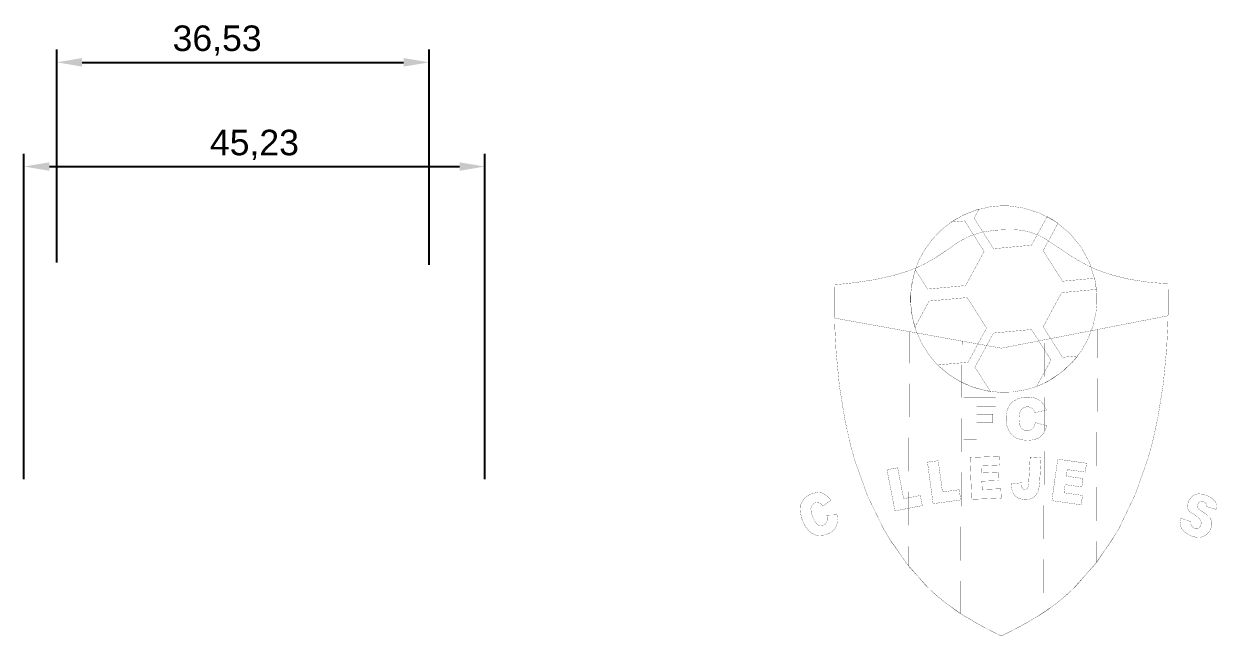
# Model space of a CAD drawing. Header units: millimetres. Extents: x -38 to 352, y -154 to 54.
# Drawn here: x -37.7 to 79.4, y -5.6 to 54.4 of the extents above; entities that cross this region are included whole.
import ezdxf

# ---------------------------------------------------------------- set-up
doc = ezdxf.new("R2010")
doc.units = ezdxf.units.MM
doc.styles.get("Standard").update_dxf_attribs({"font": 'arial.ttf'})
doc.dimstyles.new('ISO-25', dxfattribs={"dimtxt": 2.5, "dimasz": 2.5, "dimexe": 1.25, "dimexo": 0.625, "dimtad": 1, "dimtxsty": 'Standard', "dimcen": 2.5, "dimadec": 0, "dimazin": 0, "dimtfac": 1, "dimtmove": 0, "dimatfit": 3, "dimfxl": 1, "dimarcsym": 0})

# ---------------------------------------------------------------- blocks, each defined once
blk = doc.blocks.new('*D1')
at = {"color": 0, "lineweight": -2, "transparency": 16777216}
for p, q in [((-34.49, 31.03), (-34.49, 51.91)), ((2.05, 30.82), (2.05, 51.91)), ((-31.99, 50.66), (-0.45, 50.66))]:
    blk.add_line(p, q, dxfattribs=at)
at = {"color": 0, "transparency": 16777216}
for points in [[(-31.99, 51.08), (-31.99, 50.24), (-34.49, 50.66)], [(-0.45, 51.08), (-0.45, 50.24), (2.05, 50.66)]]:
    blk.add_solid(points, dxfattribs=at)
at = {"layer": 'Defpoints', "color": 0, "transparency": 16777216}
for p in [(2.05, 50.66), (-34.49, 30.41), (2.05, 30.19)]:
    blk.add_point(p, dxfattribs=at)
at = {"color": 0, "transparency": 16777216, "insert": (-18.75, 52.79), "char_height": 2.5, "attachment_point": 5}
blk.add_mtext('36,53', dxfattribs=at)
blk = doc.blocks.new('*D2')
at = {"color": 0, "lineweight": -2, "transparency": 16777216}
for p, q in [((-37.71, 9.82), (-37.71, 41.7)), ((7.53, 9.82), (7.53, 41.7)), ((-35.21, 40.45), (5.03, 40.45))]:
    blk.add_line(p, q, dxfattribs=at)
at = {"color": 0, "transparency": 16777216}
for points in [[(-35.21, 40.86), (-35.21, 40.03), (-37.71, 40.45)], [(5.03, 40.86), (5.03, 40.03), (7.53, 40.45)]]:
    blk.add_solid(points, dxfattribs=at)
at = {"layer": 'Defpoints', "color": 0, "transparency": 16777216}
for p in [(7.53, 40.45), (-37.71, 9.2), (7.53, 9.2)]:
    blk.add_point(p, dxfattribs=at)
at = {"color": 0, "transparency": 16777216, "insert": (-15.09, 42.57), "char_height": 2.5, "attachment_point": 5}
blk.add_mtext('45,23', dxfattribs=at)

msp = doc.modelspace()

# ---------------------------------------------------------------- linework, layer by layer
at = {"color": 0}
for points in [[(58.425, 36.594, 0.0203, 0.0203, 0), (58.885, 36.594, 0.0203, 0.0203, 0), (60.266, 36.409, 0.0203, 0.0203, 0), (61.982, 35.876, 0.0203, 0.0203, 0), (63.535, 35.033, 0.0203, 0.0203, 0), (64.888, 33.917, 0.0203, 0.0203, 0), (66.004, 32.564, 0.0203, 0.0203, 0), (66.846, 31.012, 0.0203, 0.0203, 0), (67.379, 29.296, 0.0203, 0.0203, 0), (67.565, 27.915, 0.0203, 0.0203, 0), (67.565, 27.454, 0.0203, 0.0203, 0), (67.565, 27.112, 0.0203, 0.0203, 0), (67.463, 26.087, 0.0203, 0.0203, 0), (67.164, 24.773, 0.0203, 0.0203, 0), (66.68, 23.53, 0.0203, 0.0203, 0), (66.025, 22.375, 0.0203, 0.0203, 0), (65.209, 21.328, 0.0203, 0.0203, 0), (64.245, 20.405, 0.0203, 0.0203, 0), (63.145, 19.626, 0.0203, 0.0203, 0), (62.238, 19.14, 0.0203, 0.0203, 0), (61.923, 19.009, 0.0203, 0.0203, 0), (61.607, 18.878, 0.0203, 0.0203, 0), (60.621, 18.581, 0.0203, 0.0203, 0), (59.293, 18.354, 0.0203, 0.0203, 0), (57.959, 18.325, 0.0203, 0.0203, 0), (56.641, 18.489, 0.0203, 0.0203, 0), (55.361, 18.842, 0.0203, 0.0203, 0), (54.14, 19.379, 0.0203, 0.0203, 0), (52.999, 20.097, 0.0203, 0.0203, 0), (52.202, 20.749, 0.0203, 0.0203, 0), (51.961, 20.99, 0.0203, 0.0203, 0), (51.72, 21.232, 0.0203, 0.0203, 0), (51.067, 22.029, 0.0203, 0.0203, 0), (50.349, 23.169, 0.0203, 0.0203, 0), (49.812, 24.39, 0.0203, 0.0203, 0), (49.459, 25.671, 0.0203, 0.0203, 0), (49.295, 26.988, 0.0203, 0.0203, 0), (49.324, 28.322, 0.0203, 0.0203, 0), (49.551, 29.65, 0.0203, 0.0203, 0), (49.849, 30.636, 0.0203, 0.0203, 0), (49.98, 30.951, 0.0203, 0.0203, 0), (50.11, 31.267, 0.0203, 0.0203, 0), (50.597, 32.175, 0.0203, 0.0203, 0), (51.376, 33.274, 0.0203, 0.0203, 0), (52.298, 34.238, 0.0203, 0.0203, 0), (53.346, 35.054, 0.0203, 0.0203, 0), (54.501, 35.709, 0.0203, 0.0203, 0), (55.744, 36.193, 0.0203, 0.0203, 0), (57.058, 36.492, 0.0203, 0.0203, 0), (58.083, 36.594, 0.0203, 0.0203, 0), (58.425, 36.594, 0.0203, 0.0203, 0)], [(63.239, 30.707, 0.0203, 0.0203, 0), (62.284, 32.204, 0.0203, 0.0203, 0), (62.808, 33.168, 0.0203, 0.0203, 0), (63.193, 33.875, 0.0203, 0.0203, 0), (63.743, 34.888, 0.0203, 0.0203, 0), (63.728, 34.899, 0.0203, 0.0203, 0), (63.579, 35.003, 0.0203, 0.0203, 0), (63.564, 35.014, 0.0203, 0.0203, 0), (63.493, 35.062, 0.0203, 0.0203, 0), (62.753, 35.507, 0.0203, 0.0203, 0), (62.677, 35.547, 0.0203, 0.0203, 0), (62.653, 35.503, 0.0203, 0.0203, 0), (62.06, 34.413, 0.0203, 0.0203, 0), (61.71, 33.769, 0.0203, 0.0203, 0), (61.151, 32.741, 0.0203, 0.0203, 0), (59.286, 32.567, 0.0203, 0.0203, 0), (57.423, 32.392, 0.0203, 0.0203, 0), (56.468, 33.889, 0.0203, 0.0203, 0), (56.372, 34.038, 0.0203, 0.0203, 0), (55.513, 35.386, 0.0203, 0.0203, 0), (55.805, 35.923, 0.0203, 0.0203, 0), (55.991, 36.267, 0.0203, 0.0203, 0), (55.745, 36.199, 0.0203, 0.0203, 0), (54.565, 35.742, 0.0203, 0.0203, 0), (53.467, 35.139, 0.0203, 0.0203, 0), (53.262, 34.998, 0.0203, 0.0203, 0), (53.413, 35.012, 0.0203, 0.0203, 0), (54.591, 35.122, 0.0203, 0.0203, 0), (55.448, 33.779, 0.0203, 0.0203, 0), (55.546, 33.625, 0.0203, 0.0203, 0), (56.501, 32.128, 0.0203, 0.0203, 0), (55.592, 30.456, 0.0203, 0.0203, 0), (54.683, 28.785, 0.0203, 0.0203, 0), (52.819, 28.61, 0.0203, 0.0203, 0), (50.954, 28.436, 0.0203, 0.0203, 0), (50, 29.933, 0.0203, 0.0203, 0), (49.746, 30.331, 0.0203, 0.0203, 0), (49.671, 30.105, 0.0203, 0.0203, 0), (49.402, 28.93, 0.0203, 0.0203, 0), (49.284, 27.823, 0.0203, 0.0203, 0), (49.284, 27.454, 0.0203, 0.0203, 0), (49.284, 27.1, 0.0203, 0.0203, 0), (49.392, 26.041, 0.0203, 0.0203, 0), (49.638, 24.915, 0.0203, 0.0203, 0), (49.707, 24.697, 0.0203, 0.0203, 0), (50.193, 25.59, 0.0203, 0.0203, 0), (51.102, 27.262, 0.0203, 0.0203, 0), (52.966, 27.436, 0.0203, 0.0203, 0), (54.83, 27.61, 0.0203, 0.0203, 0), (55.785, 26.113, 0.0203, 0.0203, 0), (56.74, 24.616, 0.0203, 0.0203, 0), (55.892, 23.058, 0.0203, 0.0203, 0), (55.831, 22.945, 0.0203, 0.0203, 0), (54.922, 21.273, 0.0203, 0.0203, 0), (54.323, 21.217, 0.0203, 0.0203, 0), (53.058, 21.099, 0.0203, 0.0203, 0), (51.955, 20.996, 0.0203, 0.0203, 0), (52.127, 20.825, 0.0203, 0.0203, 0), (53.062, 20.051, 0.0203, 0.0203, 0), (54.092, 19.399, 0.0203, 0.0203, 0), (54.31, 19.289, 0.0203, 0.0203, 0), (54.312, 19.288, 0.0203, 0.0203, 0), (54.334, 19.277, 0.0203, 0.0203, 0), (54.337, 19.276, 0.0203, 0.0203, 0), (54.551, 19.168, 0.0203, 0.0203, 0), (55.678, 18.733, 0.0203, 0.0203, 0), (56.87, 18.441, 0.0203, 0.0203, 0), (57.116, 18.406, 0.0203, 0.0203, 0), (56.552, 19.291, 0.0203, 0.0203, 0), (56.327, 19.642, 0.0203, 0.0203, 0), (55.596, 20.789, 0.0203, 0.0203, 0), (56.506, 22.46, 0.0203, 0.0203, 0), (56.747, 22.904, 0.0203, 0.0203, 0), (57.415, 24.131, 0.0203, 0.0203, 0), (61.142, 24.48, 0.0203, 0.0203, 0), (61.858, 23.358, 0.0203, 0.0203, 0), (62.098, 22.983, 0.0203, 0.0203, 0), (62.459, 22.415, 0.0203, 0.0203, 0), (63.053, 21.486, 0.0203, 0.0203, 0), (62.447, 20.372, 0.0203, 0.0203, 0), (62.143, 19.814, 0.0203, 0.0203, 0), (61.901, 19.368, 0.0203, 0.0203, 0), (61.644, 18.896, 0.0203, 0.0203, 0), (61.712, 18.922, 0.0203, 0.0203, 0), (62.375, 19.208, 0.0203, 0.0203, 0), (62.44, 19.24, 0.0203, 0.0203, 0), (62.44, 19.242, 0.0203, 0.0203, 0), (62.44, 19.242, 0.0203, 0.0203, 0), (62.443, 19.241, 0.0203, 0.0203, 0), (62.443, 19.241, 0.0203, 0.0203, 0), (62.761, 19.397, 0.0203, 0.0203, 0), (64.216, 20.382, 0.0203, 0.0203, 0), (65.463, 21.611, 0.0203, 0.0203, 0), (65.677, 21.889, 0.0203, 0.0203, 0), (64.194, 21.75, 0.0203, 0.0203, 0), (63.239, 23.247, 0.0203, 0.0203, 0), (63.023, 23.585, 0.0203, 0.0203, 0), (62.284, 24.745, 0.0203, 0.0203, 0), (63.193, 26.416, 0.0203, 0.0203, 0), (64.102, 28.087, 0.0203, 0.0203, 0), (65.966, 28.262, 0.0203, 0.0203, 0), (67.516, 28.407, 0.0203, 0.0203, 0), (67.506, 28.5, 0.0203, 0.0203, 0), (67.355, 29.414, 0.0203, 0.0203, 0), (67.334, 29.503, 0.0203, 0.0203, 0), (66.058, 29.384, 0.0203, 0.0203, 0), (64.194, 29.21, 0.0203, 0.0203, 0), (63.239, 30.707, 0.0203, 0.0203, 0)], [(58.185, 22.645, 0.0203, 0.0203, 0), (74.542, 25.824, 0.0203, 0.0203, 0), (74.547, 26.088, 0.0203, 0.0203, 0), (74.543, 28.714, 0.0203, 0.0203, 0), (74.538, 28.974, 0.0203, 0.0203, 0), (74.061, 28.992, 0.0203, 0.0203, 0), (72.634, 29.111, 0.0203, 0.0203, 0), (70.749, 29.396, 0.0203, 0.0203, 0), (68.905, 29.859, 0.0203, 0.0203, 0), (67.555, 30.336, 0.0203, 0.0203, 0), (67.122, 30.531, 0.0203, 0.0203, 0), (66.884, 30.638, 0.0203, 0.0203, 0), (65.744, 31.238, 0.0203, 0.0203, 0), (64.649, 31.916, 0.0203, 0.0203, 0), (64.433, 32.061, 0.0203, 0.0203, 0), (64.275, 32.168, 0.0203, 0.0203, 0), (63.488, 32.715, 0.0203, 0.0203, 0), (62.689, 33.245, 0.0203, 0.0203, 0), (62.526, 33.343, 0.0203, 0.0203, 0), (62.327, 33.462, 0.0203, 0.0203, 0), (61.703, 33.772, 0.0203, 0.0203, 0), (60.89, 34.058, 0.0203, 0.0203, 0), (60.041, 34.217, 0.0203, 0.0203, 0), (59.343, 34.264, 0.0203, 0.0203, 0), (59.11, 34.263, 0.0203, 0.0203, 0), (58.744, 34.261, 0.0203, 0.0203, 0), (57.647, 34.213, 0.0203, 0.0203, 0), (56.309, 34.025, 0.0203, 0.0203, 0), (55.038, 33.618, 0.0203, 0.0203, 0), (54.071, 33.114, 0.0203, 0.0203, 0), (53.775, 32.908, 0.0203, 0.0203, 0), (53.513, 32.727, 0.0203, 0.0203, 0), (52.731, 32.18, 0.0203, 0.0203, 0), (51.748, 31.527, 0.0203, 0.0203, 0), (50.719, 30.937, 0.0203, 0.0203, 0), (49.835, 30.52, 0.0203, 0.0203, 0), (49.533, 30.401, 0.0203, 0.0203, 0), (49.086, 30.225, 0.0203, 0.0203, 0), (47.703, 29.799, 0.0203, 0.0203, 0), (45.777, 29.364, 0.0203, 0.0203, 0), (43.804, 29.066, 0.0203, 0.0203, 0), (42.328, 28.913, 0.0203, 0.0203, 0), (41.835, 28.876, 0.0203, 0.0203, 0), (41.828, 28.605, 0.0203, 0.0203, 0), (41.824, 25.87, 0.0203, 0.0203, 0), (41.83, 25.594, 0.0203, 0.0203, 0), (58.185, 22.645, 0.0203, 0.0203, 0)], [(74.542, 25.824, 0.0203, 0.0203, 0), (74.525, 24.992, 0.0203, 0.0203, 0), (74.397, 22.498, 0.0203, 0.0203, 0), (74.074, 19.165, 0.0203, 0.0203, 0), (73.547, 15.857, 0.0203, 0.0203, 0), (73.011, 13.413, 0.0203, 0.0203, 0), (72.79, 12.609, 0.0203, 0.0203, 0), (72.592, 11.888, 0.0203, 0.0203, 0), (71.356, 8.386, 0.0203, 0.0203, 0), (69.764, 5.055, 0.0203, 0.0203, 0), (69.389, 4.42, 0.0203, 0.0203, 0), (69.094, 3.922, 0.0203, 0.0203, 0), (67.431, 1.546, 0.0203, 0.0203, 0), (65.503, -0.663, 0.0203, 0.0203, 0), (65.076, -1.077, 0.0203, 0.0203, 0), (64.702, -1.438, 0.0203, 0.0203, 0), (63.498, -2.434, 0.0203, 0.0203, 0), (61.819, -3.594, 0.0203, 0.0203, 0), (60.045, -4.616, 0.0203, 0.0203, 0), (58.654, -5.331, 0.0203, 0.0203, 0), (58.185, -5.559, 0.0203, 0.0203, 0), (57.702, -5.324, 0.0203, 0.0203, 0), (56.269, -4.586, 0.0203, 0.0203, 0), (54.444, -3.528, 0.0203, 0.0203, 0), (52.719, -2.325, 0.0203, 0.0203, 0), (51.483, -1.291, 0.0203, 0.0203, 0), (51.101, -0.916, 0.0203, 0.0203, 0), (50.703, -0.526, 0.0203, 0.0203, 0), (48.901, 1.545, 0.0203, 0.0203, 0), (47.334, 3.763, 0.0203, 0.0203, 0), (47.055, 4.226, 0.0203, 0.0203, 0), (46.675, 4.855, 0.0203, 0.0203, 0), (45.067, 8.158, 0.0203, 0.0203, 0), (43.817, 11.634, 0.0203, 0.0203, 0), (43.617, 12.35, 0.0203, 0.0203, 0), (43.391, 13.153, 0.0203, 0.0203, 0), (42.844, 15.601, 0.0203, 0.0203, 0), (42.306, 18.915, 0.0203, 0.0203, 0), (41.978, 22.258, 0.0203, 0.0203, 0), (41.847, 24.76, 0.0203, 0.0203, 0), (41.83, 25.594, 0.0203, 0.0203, 0), (41.824, 25.87, 0.0203, 0.0203, 0), (41.828, 28.605, 0.0203, 0.0203, 0), (41.835, 28.876, 0.0203, 0.0203, 0), (42.328, 28.913, 0.0203, 0.0203, 0), (43.804, 29.066, 0.0203, 0.0203, 0), (45.777, 29.364, 0.0203, 0.0203, 0), (47.703, 29.799, 0.0203, 0.0203, 0), (49.086, 30.225, 0.0203, 0.0203, 0), (49.533, 30.401, 0.0203, 0.0203, 0), (49.835, 30.52, 0.0203, 0.0203, 0), (50.719, 30.937, 0.0203, 0.0203, 0), (51.748, 31.527, 0.0203, 0.0203, 0), (52.731, 32.18, 0.0203, 0.0203, 0), (53.513, 32.727, 0.0203, 0.0203, 0), (53.775, 32.908, 0.0203, 0.0203, 0), (54.071, 33.114, 0.0203, 0.0203, 0), (55.038, 33.618, 0.0203, 0.0203, 0), (56.309, 34.025, 0.0203, 0.0203, 0), (57.647, 34.213, 0.0203, 0.0203, 0), (58.744, 34.261, 0.0203, 0.0203, 0), (59.11, 34.263, 0.0203, 0.0203, 0), (59.343, 34.264, 0.0203, 0.0203, 0), (60.041, 34.217, 0.0203, 0.0203, 0), (60.89, 34.058, 0.0203, 0.0203, 0), (61.703, 33.772, 0.0203, 0.0203, 0), (62.327, 33.462, 0.0203, 0.0203, 0), (62.526, 33.343, 0.0203, 0.0203, 0), (62.689, 33.245, 0.0203, 0.0203, 0), (63.488, 32.715, 0.0203, 0.0203, 0), (64.275, 32.168, 0.0203, 0.0203, 0), (64.433, 32.061, 0.0203, 0.0203, 0), (64.649, 31.916, 0.0203, 0.0203, 0), (65.744, 31.238, 0.0203, 0.0203, 0), (66.884, 30.638, 0.0203, 0.0203, 0), (67.122, 30.531, 0.0203, 0.0203, 0), (67.555, 30.336, 0.0203, 0.0203, 0), (68.905, 29.859, 0.0203, 0.0203, 0), (70.749, 29.396, 0.0203, 0.0203, 0), (72.634, 29.111, 0.0203, 0.0203, 0), (74.061, 28.992, 0.0203, 0.0203, 0), (74.538, 28.974, 0.0203, 0.0203, 0), (74.543, 28.714, 0.0203, 0.0203, 0), (74.547, 26.088, 0.0203, 0.0203, 0), (74.542, 25.824, 0.0203, 0.0203, 0)], [(67.507, 4.799, 0.0203, 0.0203, 0), (67.487, 1.616, 0.0203, 0.0203, 0), (67.661, 1.841, 0.0203, 0.0203, 0), (69.245, 4.178, 0.0203, 0.0203, 0), (69.389, 4.42, 0.0203, 0.0203, 0), (69.764, 5.055, 0.0203, 0.0203, 0), (71.356, 8.386, 0.0203, 0.0203, 0), (72.592, 11.888, 0.0203, 0.0203, 0), (72.79, 12.609, 0.0203, 0.0203, 0), (73.011, 13.413, 0.0203, 0.0203, 0), (73.547, 15.857, 0.0203, 0.0203, 0), (74.074, 19.165, 0.0203, 0.0203, 0), (74.397, 22.498, 0.0203, 0.0203, 0), (74.525, 24.992, 0.0203, 0.0203, 0), (74.542, 25.824, 0.0203, 0.0203, 0), (67.628, 24.48, 0.0203, 0.0203, 0), (67.559, 13.363, 0.0203, 0.0203, 0), (67.507, 4.799, 0.0203, 0.0203, 0)], [(49.045, 1.363, 0.0203, 0.0203, 0), (49.203, 1.165, 0.0203, 0.0203, 0), (50.916, -0.735, 0.0203, 0.0203, 0), (51.101, -0.916, 0.0203, 0.0203, 0), (51.341, -1.152, 0.0203, 0.0203, 0), (52.59, -2.224, 0.0203, 0.0203, 0), (53.9, -3.178, 0.0203, 0.0203, 0), (54.171, -3.354, 0.0203, 0.0203, 0), (54.225, 5.439, 0.0203, 0.0203, 0), (54.31, 19.269, 0.0203, 0.0203, 0), (54.336, 23.339, 0.0203, 0.0203, 0), (49.186, 24.268, 0.0203, 0.0203, 0), (41.83, 25.594, 0.0203, 0.0203, 0), (41.847, 24.76, 0.0203, 0.0203, 0), (41.978, 22.258, 0.0203, 0.0203, 0), (42.306, 18.915, 0.0203, 0.0203, 0), (42.844, 15.601, 0.0203, 0.0203, 0), (43.391, 13.153, 0.0203, 0.0203, 0), (43.617, 12.35, 0.0203, 0.0203, 0), (43.817, 11.634, 0.0203, 0.0203, 0), (45.067, 8.158, 0.0203, 0.0203, 0), (46.675, 4.855, 0.0203, 0.0203, 0), (47.055, 4.226, 0.0203, 0.0203, 0), (47.204, 3.978, 0.0203, 0.0203, 0), (48.862, 1.592, 0.0203, 0.0203, 0), (49.045, 1.363, 0.0203, 0.0203, 0)], [(54.31, 19.269, 0.0203, 0.0203, 0), (54.336, 23.339, 0.0203, 0.0203, 0), (49.186, 24.268, 0.0203, 0.0203, 0), (49.118, 13.289, 0.0203, 0.0203, 0), (49.065, 4.68, 0.0203, 0.0203, 0), (49.045, 1.363, 0.0203, 0.0203, 0), (49.203, 1.165, 0.0203, 0.0203, 0), (50.916, -0.735, 0.0203, 0.0203, 0), (51.101, -0.916, 0.0203, 0.0203, 0), (51.341, -1.152, 0.0203, 0.0203, 0), (52.59, -2.224, 0.0203, 0.0203, 0), (53.9, -3.178, 0.0203, 0.0203, 0), (54.171, -3.354, 0.0203, 0.0203, 0), (54.225, 5.439, 0.0203, 0.0203, 0), (54.31, 19.269, 0.0203, 0.0203, 0)], [(49.118, 13.289, 0.0203, 0.0203, 0), (49.065, 4.68, 0.0203, 0.0203, 0), (49.045, 1.363, 0.0203, 0.0203, 0), (49.203, 1.165, 0.0203, 0.0203, 0), (50.916, -0.735, 0.0203, 0.0203, 0), (51.101, -0.916, 0.0203, 0.0203, 0), (51.341, -1.152, 0.0203, 0.0203, 0), (52.59, -2.224, 0.0203, 0.0203, 0), (53.9, -3.178, 0.0203, 0.0203, 0), (54.171, -3.354, 0.0203, 0.0203, 0), (54.225, 5.439, 0.0203, 0.0203, 0), (54.31, 19.269, 0.0203, 0.0203, 0), (54.336, 23.339, 0.0203, 0.0203, 0), (49.186, 24.268, 0.0203, 0.0203, 0), (49.118, 13.289, 0.0203, 0.0203, 0)], [(54.225, 5.439, 0.0203, 0.0203, 0), (54.171, -3.354, 0.0203, 0.0203, 0), (54.487, -3.559, 0.0203, 0.0203, 0), (56.125, -4.509, 0.0203, 0.0203, 0), (57.833, -5.388, 0.0203, 0.0203, 0), (58.185, -5.559, 0.0203, 0.0203, 0), (58.547, -5.383, 0.0203, 0.0203, 0), (60.3, -4.479, 0.0203, 0.0203, 0), (61.977, -3.498, 0.0203, 0.0203, 0), (62.301, -3.285, 0.0203, 0.0203, 0), (62.355, 5.477, 0.0203, 0.0203, 0), (62.44, 19.242, 0.0203, 0.0203, 0), (62.466, 23.477, 0.0203, 0.0203, 0), (58.185, 22.645, 0.0203, 0.0203, 0), (54.336, 23.339, 0.0203, 0.0203, 0), (54.31, 19.269, 0.0203, 0.0203, 0), (54.225, 5.439, 0.0203, 0.0203, 0)], [(67.559, 13.363, 0.0203, 0.0203, 0), (67.628, 24.48, 0.0203, 0.0203, 0), (62.466, 23.477, 0.0203, 0.0203, 0), (62.44, 19.242, 0.0203, 0.0203, 0), (62.355, 5.477, 0.0203, 0.0203, 0), (62.301, -3.285, 0.0203, 0.0203, 0), (62.544, -3.124, 0.0203, 0.0203, 0), (63.726, -2.256, 0.0203, 0.0203, 0), (64.857, -1.288, 0.0203, 0.0203, 0), (65.076, -1.077, 0.0203, 0.0203, 0), (65.295, -0.864, 0.0203, 0.0203, 0), (67.303, 1.38, 0.0203, 0.0203, 0), (67.487, 1.616, 0.0203, 0.0203, 0), (67.507, 4.799, 0.0203, 0.0203, 0), (67.559, 13.363, 0.0203, 0.0203, 0)], [(54.497, 17.784, 0.0203, 0.0203, 0), (57.625, 17.784, 0.0203, 0.0203, 0), (57.625, 16.904, 0.0203, 0.0203, 0), (55.767, 16.904, 0.0203, 0.0203, 0), (55.767, 16.189, 0.0203, 0.0203, 0), (57.357, 16.189, 0.0203, 0.0203, 0), (57.357, 15.36, 0.0203, 0.0203, 0), (55.767, 15.36, 0.0203, 0.0203, 0), (55.767, 13.69, 0.0203, 0.0203, 0), (54.497, 13.69, 0.0203, 0.0203, 0), (54.497, 17.784, 0.0203, 0.0203, 0)], [(61.53, 15.366, 0.0203, 0.0203, 0), (62.639, 15.031, 0.0203, 0.0203, 0), (62.621, 14.954, 0.0203, 0.0203, 0), (62.495, 14.603, 0.0203, 0.0203, 0), (62.326, 14.305, 0.0203, 0.0203, 0), (62.287, 14.252, 0.0203, 0.0203, 0), (62.246, 14.201, 0.0203, 0.0203, 0), (62.017, 13.978, 0.0203, 0.0203, 0), (61.749, 13.807, 0.0203, 0.0203, 0), (61.69, 13.781, 0.0203, 0.0203, 0), (61.63, 13.754, 0.0203, 0.0203, 0), (61.285, 13.661, 0.0203, 0.0203, 0), (60.908, 13.622, 0.0203, 0.0203, 0), (60.784, 13.622, 0.0203, 0.0203, 0), (60.632, 13.622, 0.0203, 0.0203, 0), (60.176, 13.67, 0.0203, 0.0203, 0), (59.762, 13.783, 0.0203, 0.0203, 0), (59.691, 13.815, 0.0203, 0.0203, 0), (59.62, 13.848, 0.0203, 0.0203, 0), (59.297, 14.083, 0.0203, 0.0203, 0), (59.012, 14.416, 0.0203, 0.0203, 0), (58.961, 14.498, 0.0203, 0.0203, 0), (58.91, 14.579, 0.0203, 0.0203, 0), (58.73, 15.054, 0.0203, 0.0203, 0), (58.653, 15.574, 0.0203, 0.0203, 0), (58.653, 15.747, 0.0203, 0.0203, 0), (58.653, 15.867, 0.0203, 0.0203, 0), (58.687, 16.226, 0.0203, 0.0203, 0), (58.788, 16.645, 0.0203, 0.0203, 0), (58.957, 17.006, 0.0203, 0.0203, 0), (59.126, 17.241, 0.0203, 0.0203, 0), (59.194, 17.308, 0.0203, 0.0203, 0), (59.284, 17.399, 0.0203, 0.0203, 0), (59.847, 17.717, 0.0203, 0.0203, 0), (60.505, 17.853, 0.0203, 0.0203, 0), (60.724, 17.853, 0.0203, 0.0203, 0), (60.897, 17.853, 0.0203, 0.0203, 0), (61.415, 17.775, 0.0203, 0.0203, 0), (61.867, 17.593, 0.0203, 0.0203, 0), (61.941, 17.54, 0.0203, 0.0203, 0), (62.015, 17.489, 0.0203, 0.0203, 0), (62.327, 17.144, 0.0203, 0.0203, 0), (62.563, 16.687, 0.0203, 0.0203, 0), (62.599, 16.579, 0.0203, 0.0203, 0), (61.484, 16.332, 0.0203, 0.0203, 0), (61.474, 16.363, 0.0203, 0.0203, 0), (61.372, 16.59, 0.0203, 0.0203, 0), (61.361, 16.604, 0.0203, 0.0203, 0), (61.343, 16.628, 0.0203, 0.0203, 0), (61.126, 16.813, 0.0203, 0.0203, 0), (61.101, 16.826, 0.0203, 0.0203, 0), (61.075, 16.839, 0.0203, 0.0203, 0), (60.836, 16.904, 0.0203, 0.0203, 0), (60.757, 16.904, 0.0203, 0.0203, 0), (60.661, 16.904, 0.0203, 0.0203, 0), (60.376, 16.818, 0.0203, 0.0203, 0), (60.134, 16.617, 0.0203, 0.0203, 0), (60.096, 16.559, 0.0203, 0.0203, 0), (60.067, 16.517, 0.0203, 0.0203, 0), (59.966, 16.23, 0.0203, 0.0203, 0), (59.923, 15.873, 0.0203, 0.0203, 0), (59.923, 15.754, 0.0203, 0.0203, 0), (59.923, 15.611, 0.0203, 0.0203, 0), (59.974, 15.182, 0.0203, 0.0203, 0), (60.095, 14.865, 0.0203, 0.0203, 0), (60.13, 14.822, 0.0203, 0.0203, 0), (60.164, 14.781, 0.0203, 0.0203, 0), (60.378, 14.634, 0.0203, 0.0203, 0), (60.627, 14.571, 0.0203, 0.0203, 0), (60.711, 14.571, 0.0203, 0.0203, 0), (60.79, 14.571, 0.0203, 0.0203, 0), (61.03, 14.622, 0.0203, 0.0203, 0), (61.229, 14.741, 0.0203, 0.0203, 0), (61.26, 14.775, 0.0203, 0.0203, 0), (61.291, 14.809, 0.0203, 0.0203, 0), (61.42, 15.024, 0.0203, 0.0203, 0), (61.515, 15.301, 0.0203, 0.0203, 0), (61.53, 15.366, 0.0203, 0.0203, 0)], [(55.121, 11.938, 0.0203, 0.0203, 0), (57.97, 12.044, 0.0203, 0.0203, 0), (58.003, 11.167, 0.0203, 0.0203, 0), (56.222, 11.102, 0.0203, 0.0203, 0), (56.246, 10.448, 0.0203, 0.0203, 0), (57.897, 10.51, 0.0203, 0.0203, 0), (57.928, 9.673, 0.0203, 0.0203, 0), (56.277, 9.612, 0.0203, 0.0203, 0), (56.307, 8.804, 0.0203, 0.0203, 0), (58.141, 8.872, 0.0203, 0.0203, 0), (58.175, 7.944, 0.0203, 0.0203, 0), (55.273, 7.836, 0.0203, 0.0203, 0), (55.121, 11.938, 0.0203, 0.0203, 0)], [(61.016, 11.965, 0.0203, 0.0203, 0), (62.084, 11.902, 0.0203, 0.0203, 0), (61.954, 9.677, 0.0203, 0.0203, 0), (61.947, 9.56, 0.0203, 0.0203, 0), (61.892, 9.061, 0.0203, 0.0203, 0), (61.808, 8.676, 0.0203, 0.0203, 0), (61.787, 8.616, 0.0203, 0.0203, 0), (61.766, 8.557, 0.0203, 0.0203, 0), (61.61, 8.288, 0.0203, 0.0203, 0), (61.386, 8.06, 0.0203, 0.0203, 0), (61.331, 8.02, 0.0203, 0.0203, 0), (61.276, 7.981, 0.0203, 0.0203, 0), (60.959, 7.852, 0.0203, 0.0203, 0), (60.589, 7.81, 0.0203, 0.0203, 0), (60.507, 7.814, 0.0203, 0.0203, 0), (60.42, 7.819, 0.0203, 0.0203, 0), (60.046, 7.883, 0.0203, 0.0203, 0), (59.755, 7.998, 0.0203, 0.0203, 0), (59.709, 8.029, 0.0203, 0.0203, 0), (59.662, 8.06, 0.0203, 0.0203, 0), (59.466, 8.25, 0.0203, 0.0203, 0), (59.317, 8.49, 0.0203, 0.0203, 0), (59.294, 8.545, 0.0203, 0.0203, 0), (59.271, 8.6, 0.0203, 0.0203, 0), (59.191, 8.913, 0.0203, 0.0203, 0), (59.157, 9.243, 0.0203, 0.0203, 0), (59.157, 9.353, 0.0203, 0.0203, 0), (60.181, 9.458, 0.0203, 0.0203, 0), (60.178, 9.413, 0.0203, 0.0203, 0), (60.192, 9.079, 0.0203, 0.0203, 0), (60.197, 9.056, 0.0203, 0.0203, 0), (60.202, 9.034, 0.0203, 0.0203, 0), (60.298, 8.852, 0.0203, 0.0203, 0), (60.312, 8.837, 0.0203, 0.0203, 0), (60.322, 8.828, 0.0203, 0.0203, 0), (60.464, 8.776, 0.0203, 0.0203, 0), (60.483, 8.774, 0.0203, 0.0203, 0), (60.513, 8.773, 0.0203, 0.0203, 0), (60.74, 8.891, 0.0203, 0.0203, 0), (60.755, 8.916, 0.0203, 0.0203, 0), (60.77, 8.942, 0.0203, 0.0203, 0), (60.83, 9.124, 0.0203, 0.0203, 0), (60.866, 9.381, 0.0203, 0.0203, 0), (60.869, 9.443, 0.0203, 0.0203, 0), (61.016, 11.965, 0.0203, 0.0203, 0)], [(63.721, 11.77, 0.0203, 0.0203, 0), (66.544, 11.37, 0.0203, 0.0203, 0), (66.421, 10.501, 0.0203, 0.0203, 0), (64.657, 10.752, 0.0203, 0.0203, 0), (64.565, 10.105, 0.0203, 0.0203, 0), (66.2, 9.872, 0.0203, 0.0203, 0), (66.083, 9.044, 0.0203, 0.0203, 0), (64.448, 9.276, 0.0203, 0.0203, 0), (64.334, 8.476, 0.0203, 0.0203, 0), (66.151, 8.218, 0.0203, 0.0203, 0), (66.02, 7.299, 0.0203, 0.0203, 0), (63.145, 7.706, 0.0203, 0.0203, 0), (63.721, 11.77, 0.0203, 0.0203, 0)], [(46.969, 10.728, 0.0203, 0.0203, 0), (48.014, 10.931, 0.0203, 0.0203, 0), (48.603, 7.892, 0.0203, 0.0203, 0), (50.24, 8.21, 0.0203, 0.0203, 0), (50.431, 7.219, 0.0203, 0.0203, 0), (47.751, 6.699, 0.0203, 0.0203, 0), (46.969, 10.728, 0.0203, 0.0203, 0)], [(50.941, 11.477, 0.0203, 0.0203, 0), (51.996, 11.619, 0.0203, 0.0203, 0), (52.41, 8.552, 0.0203, 0.0203, 0), (54.062, 8.775, 0.0203, 0.0203, 0), (54.197, 7.775, 0.0203, 0.0203, 0), (51.491, 7.41, 0.0203, 0.0203, 0), (50.941, 11.477, 0.0203, 0.0203, 0)], [(41.07, 6.286, 0.0203, 0.0203, 0), (42.062, 6.314, 0.0203, 0.0203, 0), (42.076, 6.236, 0.0203, 0.0203, 0), (42.106, 5.871, 0.0203, 0.0203, 0), (42.083, 5.54, 0.0203, 0.0203, 0), (42.071, 5.479, 0.0203, 0.0203, 0), (42.058, 5.418, 0.0203, 0.0203, 0), (41.96, 5.14, 0.0203, 0.0203, 0), (41.812, 4.898, 0.0203, 0.0203, 0), (41.775, 4.855, 0.0203, 0.0203, 0), (41.738, 4.812, 0.0203, 0.0203, 0), (41.501, 4.62, 0.0203, 0.0203, 0), (41.194, 4.456, 0.0203, 0.0203, 0), (41.122, 4.428, 0.0203, 0.0203, 0), (41.034, 4.394, 0.0203, 0.0203, 0), (40.628, 4.288, 0.0203, 0.0203, 0), (40.262, 4.265, 0.0203, 0.0203, 0), (40.195, 4.274, 0.0203, 0.0203, 0), (40.128, 4.283, 0.0203, 0.0203, 0), (39.788, 4.403, 0.0203, 0.0203, 0), (39.443, 4.627, 0.0203, 0.0203, 0), (39.373, 4.687, 0.0203, 0.0203, 0), (39.303, 4.747, 0.0203, 0.0203, 0), (38.989, 5.136, 0.0203, 0.0203, 0), (38.721, 5.641, 0.0203, 0.0203, 0), (38.675, 5.759, 0.0203, 0.0203, 0), (38.613, 5.917, 0.0203, 0.0203, 0), (38.453, 6.639, 0.0203, 0.0203, 0), (38.491, 7.27, 0.0203, 0.0203, 0), (38.529, 7.382, 0.0203, 0.0203, 0), (38.566, 7.495, 0.0203, 0.0203, 0), (38.891, 7.964, 0.0203, 0.0203, 0), (39.401, 8.31, 0.0203, 0.0203, 0), (39.53, 8.361, 0.0203, 0.0203, 0), (39.631, 8.4, 0.0203, 0.0203, 0), (40.1, 8.5, 0.0203, 0.0203, 0), (40.521, 8.469, 0.0203, 0.0203, 0), (40.598, 8.442, 0.0203, 0.0203, 0), (40.675, 8.416, 0.0203, 0.0203, 0), (41.046, 8.19, 0.0203, 0.0203, 0), (41.398, 7.837, 0.0203, 0.0203, 0), (41.466, 7.747, 0.0203, 0.0203, 0), (40.681, 7.174, 0.0203, 0.0203, 0), (40.662, 7.2, 0.0203, 0.0203, 0), (40.499, 7.38, 0.0203, 0.0203, 0), (40.486, 7.389, 0.0203, 0.0203, 0), (40.463, 7.407, 0.0203, 0.0203, 0), (40.225, 7.513, 0.0203, 0.0203, 0), (40.201, 7.517, 0.0203, 0.0203, 0), (40.175, 7.521, 0.0203, 0.0203, 0), (39.927, 7.494, 0.0203, 0.0203, 0), (39.902, 7.484, 0.0203, 0.0203, 0), (39.846, 7.462, 0.0203, 0.0203, 0), (39.635, 7.287, 0.0203, 0.0203, 0), (39.519, 7.025, 0.0203, 0.0203, 0), (39.51, 6.96, 0.0203, 0.0203, 0), (39.503, 6.911, 0.0203, 0.0203, 0), (39.528, 6.613, 0.0203, 0.0203, 0), (39.634, 6.241, 0.0203, 0.0203, 0), (39.668, 6.156, 0.0203, 0.0203, 0), (39.709, 6.05, 0.0203, 0.0203, 0), (39.918, 5.637, 0.0203, 0.0203, 0), (40.128, 5.377, 0.0203, 0.0203, 0), (40.171, 5.349, 0.0203, 0.0203, 0), (40.213, 5.32, 0.0203, 0.0203, 0), (40.434, 5.249, 0.0203, 0.0203, 0), (40.669, 5.273, 0.0203, 0.0203, 0), (40.719, 5.292, 0.0203, 0.0203, 0), (40.766, 5.311, 0.0203, 0.0203, 0), (40.95, 5.438, 0.0203, 0.0203, 0), (41.062, 5.61, 0.0203, 0.0203, 0), (41.075, 5.651, 0.0203, 0.0203, 0), (41.086, 5.692, 0.0203, 0.0203, 0), (41.109, 5.934, 0.0203, 0.0203, 0), (41.082, 6.221, 0.0203, 0.0203, 0), (41.07, 6.286, 0.0203, 0.0203, 0)], [(75.806, 5.977, 0.0203, 0.0203, 0), (76.775, 5.649, 0.0203, 0.0203, 0), (76.763, 5.602, 0.0203, 0.0203, 0), (76.767, 5.448, 0.0203, 0.0203, 0), (76.836, 5.258, 0.0203, 0.0203, 0), (76.965, 5.101, 0.0203, 0.0203, 0), (77.093, 5.013, 0.0203, 0.0203, 0), (77.14, 4.995, 0.0203, 0.0203, 0), (77.175, 4.982, 0.0203, 0.0203, 0), (77.486, 4.977, 0.0203, 0.0203, 0), (77.513, 4.989, 0.0203, 0.0203, 0), (77.54, 5.002, 0.0203, 0.0203, 0), (77.724, 5.195, 0.0203, 0.0203, 0), (77.734, 5.221, 0.0203, 0.0203, 0), (77.76, 5.294, 0.0203, 0.0203, 0), (77.797, 5.528, 0.0203, 0.0203, 0), (77.754, 5.748, 0.0203, 0.0203, 0), (77.643, 5.909, 0.0203, 0.0203, 0), (77.538, 6.008, 0.0203, 0.0203, 0), (77.502, 6.039, 0.0203, 0.0203, 0), (77.416, 6.114, 0.0203, 0.0203, 0), (77.144, 6.317, 0.0203, 0.0203, 0), (76.88, 6.482, 0.0203, 0.0203, 0), (76.689, 6.608, 0.0203, 0.0203, 0), (76.574, 6.722, 0.0203, 0.0203, 0), (76.547, 6.767, 0.0203, 0.0203, 0), (76.509, 6.828, 0.0203, 0.0203, 0), (76.447, 7.169, 0.0203, 0.0203, 0), (76.519, 7.538, 0.0203, 0.0203, 0), (76.548, 7.613, 0.0203, 0.0203, 0), (76.566, 7.662, 0.0203, 0.0203, 0), (76.863, 8.081, 0.0203, 0.0203, 0), (76.904, 8.115, 0.0203, 0.0203, 0), (76.945, 8.15, 0.0203, 0.0203, 0), (77.174, 8.282, 0.0203, 0.0203, 0), (77.436, 8.357, 0.0203, 0.0203, 0), (77.494, 8.363, 0.0203, 0.0203, 0), (77.552, 8.37, 0.0203, 0.0203, 0), (77.88, 8.346, 0.0203, 0.0203, 0), (78.26, 8.243, 0.0203, 0.0203, 0), (78.344, 8.211, 0.0203, 0.0203, 0), (78.446, 8.172, 0.0203, 0.0203, 0), (78.861, 7.936, 0.0203, 0.0203, 0), (79.144, 7.645, 0.0203, 0.0203, 0), (79.181, 7.578, 0.0203, 0.0203, 0), (79.203, 7.537, 0.0203, 0.0203, 0), (79.276, 7.411, 0.0203, 0.0203, 0), (79.336, 7.267, 0.0203, 0.0203, 0), (79.347, 7.095, 0.0203, 0.0203, 0), (79.315, 6.905, 0.0203, 0.0203, 0), (79.299, 6.843, 0.0203, 0.0203, 0), (78.319, 7.116, 0.0203, 0.0203, 0), (78.333, 7.177, 0.0203, 0.0203, 0), (78.274, 7.414, 0.0203, 0.0203, 0), (78.074, 7.572, 0.0203, 0.0203, 0), (78.018, 7.594, 0.0203, 0.0203, 0), (77.986, 7.606, 0.0203, 0.0203, 0), (77.882, 7.62, 0.0203, 0.0203, 0), (77.727, 7.608, 0.0203, 0.0203, 0), (77.592, 7.554, 0.0203, 0.0203, 0), (77.52, 7.484, 0.0203, 0.0203, 0), (77.511, 7.456, 0.0203, 0.0203, 0), (77.497, 7.415, 0.0203, 0.0203, 0), (77.453, 7.294, 0.0203, 0.0203, 0), (77.425, 7.125, 0.0203, 0.0203, 0), (77.484, 6.95, 0.0203, 0.0203, 0), (77.63, 6.804, 0.0203, 0.0203, 0), (77.687, 6.768, 0.0203, 0.0203, 0), (77.752, 6.728, 0.0203, 0.0203, 0), (77.948, 6.604, 0.0203, 0.0203, 0), (78.199, 6.435, 0.0203, 0.0203, 0), (78.425, 6.256, 0.0203, 0.0203, 0), (78.616, 6.062, 0.0203, 0.0203, 0), (78.757, 5.847, 0.0203, 0.0203, 0), (78.837, 5.604, 0.0203, 0.0203, 0), (78.843, 5.329, 0.0203, 0.0203, 0), (78.792, 5.091, 0.0203, 0.0203, 0), (78.763, 5.016, 0.0203, 0.0203, 0), (78.74, 4.955, 0.0203, 0.0203, 0), (78.586, 4.678, 0.0203, 0.0203, 0), (78.382, 4.442, 0.0203, 0.0203, 0), (78.333, 4.4, 0.0203, 0.0203, 0), (78.284, 4.36, 0.0203, 0.0203, 0), (78.023, 4.206, 0.0203, 0.0203, 0), (77.736, 4.118, 0.0203, 0.0203, 0), (77.674, 4.111, 0.0203, 0.0203, 0), (77.613, 4.104, 0.0203, 0.0203, 0), (77.281, 4.123, 0.0203, 0.0203, 0), (76.915, 4.216, 0.0203, 0.0203, 0), (76.838, 4.246, 0.0203, 0.0203, 0), (76.7, 4.298, 0.0203, 0.0203, 0), (76.178, 4.605, 0.0203, 0.0203, 0), (75.872, 4.974, 0.0203, 0.0203, 0), (75.844, 5.056, 0.0203, 0.0203, 0), (75.824, 5.113, 0.0203, 0.0203, 0), (75.772, 5.284, 0.0203, 0.0203, 0), (75.737, 5.492, 0.0203, 0.0203, 0), (75.744, 5.712, 0.0203, 0.0203, 0), (75.786, 5.912, 0.0203, 0.0203, 0), (75.806, 5.977, 0.0203, 0.0203, 0)]]:
    msp.add_lwpolyline(points, format="xyseb", close=True, dxfattribs=at)

# ---------------------------------------------------------------- dimensions: what is measured, and where the dimension line sits
for base, p1, p2, picture, middle in [((2.045, 50.66), (-34.488, 30.41), (2.045, 30.194), '*D1', (-18.746, 50.66)), ((7.5261, 40.4472), (-37.7088, 9.195), (7.5261, 9.195), '*D2', (-15.0913, 40.4472))]:
    dim = msp.add_linear_dim(base=base, p1=p1, p2=p2, dimstyle='ISO-25')
    dim.commit()
    dim.dimension.update_dxf_attribs({"geometry": picture, "text_midpoint": middle, "dimtype": 160})

doc.saveas('drawing.dxf')
